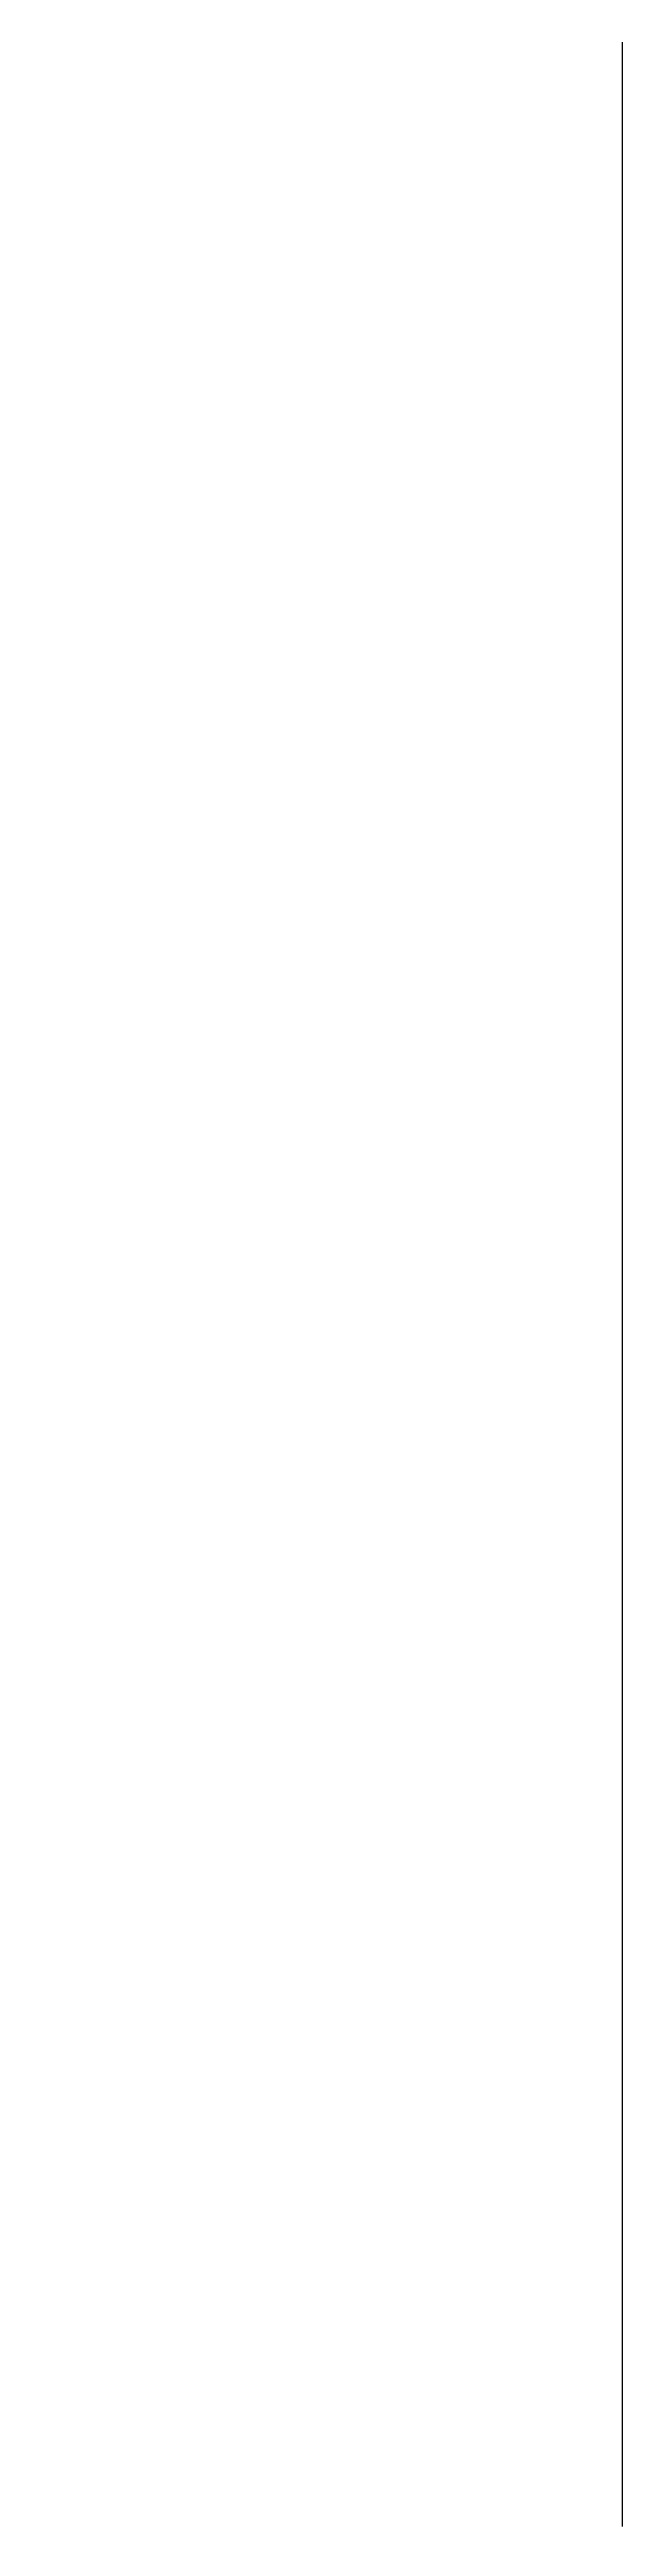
# Model space of a CAD drawing. Header units: metres. Extents: x -12400 to 1, y 0 to 106422.
# Drawn here: x -12299 to 1, y 0 to 53211 of the extents above; entities that cross this region are included whole.
import ezdxf

# ---------------------------------------------------------------- set-up
doc = ezdxf.new("R2010")
doc.units = ezdxf.units.M
doc.header["$PDMODE"] = 35
doc.layers.add('DIM 001', color=251, linetype='Continuous', lineweight=13)
doc.styles.add('DIMTXT-100', font='arial.ttf')
doc.dimstyles.new('D-100', dxfattribs={"dimtxt": 0.2, "dimasz": 0.15, "dimexe": 0.1, "dimexo": 0.1, "dimgap": 0.1, "dimtad": 1, "dimdec": 3, "dimzin": 4, "dimdsep": 46, "dimtxsty": 'DIMTXT-100', "dimblk": 'ARCHTICK', "dimcen": 0.2, "dimdle": 0.1, "dimclrd": 8, "dimclre": 8, "dimclrt": 2, "dimadec": 0, "dimazin": 1, "dimtfac": 1, "dimtdec": 3, "dimtofl": 0, "dimtmove": 2, "dimatfit": 3, "dimfxl": 1, "dimarcsym": 0})

# ---------------------------------------------------------------- blocks, each defined once
blk = doc.blocks.new('_ArchTick')
at = {"color": 0, "linetype": 'ByBlock', "const_width": 0.15}
blk.add_lwpolyline([(-0.5, -0.5), (0.5, 0.5)], dxfattribs=at)
blk = doc.blocks.new('*D1523')
at = {"layer": 'DEFPOINTS', "color": 0, "transparency": 16777216}
blk.add_point((1, 0), dxfattribs=at)
blk.add_point((1, 0), dxfattribs=at)
blk.add_point((1, 0), dxfattribs=at)
at = {"layer": 'DIM 001', "color": 8, "lineweight": -2, "transparency": 16777216}
for q in [(0, 0), (1, 0), (1, 0), (1, 0)]:
    blk.add_line((1, 0), q, dxfattribs=at)
at = {"layer": 'DIM 001', "color": 8, "lineweight": -2, "transparency": 16777216, "xscale": 0.15, "yscale": 0.15, "zscale": 0.15, "rotation": 180}
blk.add_blockref('_ArchTick', (1, 0), dxfattribs=at)
at = {"layer": 'DIM 001', "color": 8, "lineweight": -2, "transparency": 16777216, "xscale": 0.15, "yscale": 0.15, "zscale": 0.15}
blk.add_blockref('_ArchTick', (1, 0), dxfattribs=at)
at = {"layer": 'DIM 001', "color": 2, "transparency": 16777216, "insert": (1, 1), "char_height": 0.2, "attachment_point": 5, "style": 'DIMTXT-100'}
blk.add_mtext('.000', dxfattribs=at)
blk = doc.blocks.new('*D1524')
at = {"layer": 'DEFPOINTS', "color": 0, "transparency": 16777216}
for p in [(-12299, 106346), (-12299, 106346), (1, 0)]:
    blk.add_point(p, dxfattribs=at)
at = {"layer": 'DIM 001', "color": 8, "lineweight": -2, "transparency": 16777216}
for p, q in [((1, 106346), (-12299, 106346)), ((1, 0), (1, 106346))]:
    blk.add_line(p, q, dxfattribs=at)
at = {"layer": 'DIM 001', "color": 8, "lineweight": -2, "transparency": 16777216, "xscale": 0.15, "yscale": 0.15, "zscale": 0.15, "rotation": 180}
blk.add_blockref('_ArchTick', (-12299, 106346), dxfattribs=at)
at = {"layer": 'DIM 001', "color": 8, "lineweight": -2, "transparency": 16777216, "xscale": 0.15, "yscale": 0.15, "zscale": 0.15}
blk.add_blockref('_ArchTick', (1, 106346), dxfattribs=at)
at = {"layer": 'DIM 001', "color": 2, "transparency": 16777216, "insert": (-6149, 106346), "char_height": 0.2, "attachment_point": 5, "style": 'DIMTXT-100'}
blk.add_mtext('12299.242', dxfattribs=at)

msp = doc.modelspace()

# ---------------------------------------------------------------- dimensions: what is measured, and where the dimension line sits
at = {"layer": 'DIM 001'}
for base, p1, p2, picture, middle in [((-12298.64188, 106345.95449), (0.6, 0.075), (-12298.64188, 106345.95449), '*D1524', (-6149.02094, 106346.15661)), ((0.6, 0.3369521681), (0.6, 0.1), (0.6, 0.075), '*D1523', (0.6, 0.6890667656))]:
    dim = msp.add_linear_dim(base=base, p1=p1, p2=p2, dimstyle='D-100', dxfattribs=at)
    dim.commit()
    dim.dimension.update_dxf_attribs({"geometry": picture, "text_midpoint": middle})

doc.saveas('drawing.dxf')
